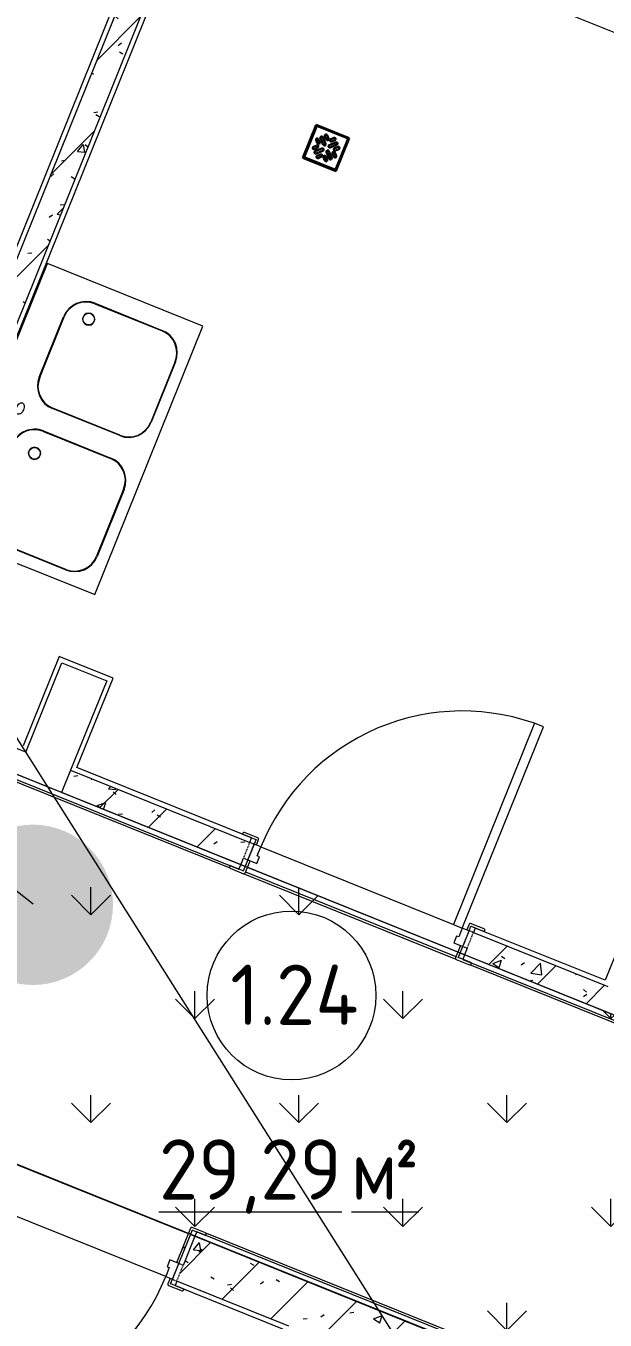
# Model space of a CAD drawing. Header units: millimetres. Extents: x -584918 to 2941280, y 3000189 to 4229862.
# Drawn here: x -417427 to -415027, y 3686804 to 3692171 of the extents above; entities that cross this region are included whole.
import ezdxf

# ---------------------------------------------------------------- set-up
doc = ezdxf.new("R2010")
doc.units = ezdxf.units.MM
doc.linetypes.add('ASVP_Невидимые', pattern=[5, 3, -2])
for name, color, linetype, lineweight in [('Двери', 7, 'Continuous', 0), ('Марки помещений', 7, 'Continuous', 0), ('Обобщенные модели', 7, 'Continuous', 0), ('Перекрытие', 7, 'Continuous', 0), ('Сантехника', 7, 'Continuous', 0), ('Стены внутренние', 7, 'Continuous', 0), ('Стены несущие', 7, 'Continuous', 0), ('Стены отделка', 7, 'Continuous', 0), ('экспертиза ДУ', 1, 'Continuous', 0), ('экспертиза условные обозначения', 1, 'Continuous', 0)]:
    doc.layers.add(name, color=color, linetype=linetype, lineweight=lineweight)
doc.styles.add('GOST Common_2', font='', dxfattribs={"height": 500})
doc.styles.add('GOST Common_3', font='', dxfattribs={"width": 0.9, "height": 500})
doc.styles.get('GOST Common_2').set_extended_font_data('GOST Common')
doc.styles.get('GOST Common_3').set_extended_font_data('GOST Common')
pattern_1 = [(45, (-437515.92, 3663725.22), (-141.4214, 141.4214), [])]
pattern_2 = [(50, (-437515.92, 3663725.22), (364.368, -31.8783), [38.1, -419.1]), (355, (-437515.92, 3663725.2), (-70.486, 382.1133), [30.48, -335.28]), (100.451, (-437485.56, 3663722.56), (293.885, 350.2334), [32.38, -356.18]), (46.184, (-437515.92, 3663826.8), (542.1585, -84.086), [57.15, -628.65]), (96.636, (-437470.74, 3663819.8), (474.805, 494.8554), [48.57, -534.27]), (351.184, (-437515.9, 3663826.8), (474.81, 494.85), [45.72, -502.92]), (21, (-437465.12, 3663801.42), (303.2285, -204.5305), [38.1, -419.1]), (326, (-437465.12, 3663801.4), (123.604, 368.376), [30.48, -335.28]), (71.451, (-437439.86, 3663784.37), (426.834, 163.8427), [32.38, -356.18]), (37.5, (-437515.92, 3663725.22), (6.17665, 169.11015), [16.764, -314.452, 16.764, -323.596, -336.55]), (37.5, (-437515.92, 3663725.22), (6.17665, 169.11015), [-671.576, 16.764, -319.786]), (7.5, (-437515.92, 3663725.22), (133.6389, 200.3615), [16.764, -177.292, 16.764, -306.832, -128.27]), (7.5, (-437515.92, 3663725.22), (133.6389, 200.3615), [-517.652, 16.764, -111.506]), (327.5, (-437629.21, 3663725.22), (271.1818, -11.45836), [16.764, -110.236, 16.764, -379.476, -525.78]), (327.5, (-437629.21, 3663725.22), (271.1818, -11.45836), [-523.24, 16.764, -509.016]), (317.5, (-437680, 3663725.22), (296.2585, 50.8528), [16.764, -148.336, 16.764, -246.38, -373.38]), (317.5, (-437680, 3663725.22), (296.2585, 50.8528), [-428.244, 16.764, -356.616])]

# ---------------------------------------------------------------- blocks, each defined once
blk = doc.blocks.new('VM_Ванная моечная 2-секционная - ГхШ 700х1200-V186-АР Этаж 01')
at = {"layer": 'Сантехника'}
for p, q in [((-600, -5), (-600, 0)), ((600, 0), (600, -5)), ((-600, -5), (-600, -700)), ((-600, -5), (600, -5)), ((600, -700), (600, -5)), ((-450, -150), (-150, -150)), ((-450, -152), (-150, -152)), ((150, -150), (420.7, -150)), ((150, -152), (420.7, -152)), ((-550, -550), (-550, -250)), ((-548, -550), (-548, -250)), ((-52, -250), (-52, -550)), ((-50, -250), (-50, -550)), ((50, -550), (50, -250)), ((52, -550), (52, -250)), ((518.7, -250), (518.7, -550)), ((520.7, -250), (520.7, -550)), ((-150, -648), (-450, -648)), ((-150, -650), (-450, -650)), ((420.7, -648), (150, -648)), ((420.7, -650), (150, -650)), ((-600, -700), (600, -700))]:
    blk.add_line(p, q, dxfattribs=at)
at = {"layer": 'Сантехника', "color": 253, "true_color": 0xaaaaaa}
for p, q in [((-175, -250), (-170.4, -235.9)), ((-170.4, -264.1), (-175, -250)), ((-169.6, -234.9), (-158.2, -226.6)), ((-158.2, -273.4), (-169.6, -265.1)), ((-157.4, -226.2), (-142.6, -226.2)), ((-141.8, -226.6), (-130.4, -234.9)), ((-130.4, -265.1), (-141.8, -273.4)), ((-129.6, -235.9), (-125, -250)), ((-125, -250), (-129.6, -264.1)), ((425, -250), (429.6, -235.9)), ((429.6, -264.1), (425, -250)), ((430.4, -234.9), (441.8, -226.6)), ((441.8, -273.4), (430.4, -265.1)), ((442.6, -226.2), (457.4, -226.2)), ((458.2, -226.6), (469.6, -234.9)), ((469.6, -265.1), (458.2, -273.4)), ((470.4, -235.9), (475, -250)), ((475, -250), (470.4, -264.1)), ((-142.6, -273.8), (-157.4, -273.8)), ((457.4, -273.8), (442.6, -273.8))]:
    blk.add_line(p, q, dxfattribs=at)
at = {"layer": 'Сантехника', "flags": 128}
for points in [[(-25, -125), (-24.5, -122.1), (-23.1, -119.3), (-20.8, -116.7), (-17.7, -114.4), (-13.9, -112.5), (-9.6, -111.1), (-4.9, -110.3), (0, -110), (4.9, -110.3), (9.6, -111.1), (13.9, -112.5), (17.7, -114.4), (20.8, -116.7), (23.1, -119.3), (24.5, -122.1), (25, -125)], [(25, -125), (24.5, -127.9), (23.1, -130.7), (20.8, -133.3), (17.7, -135.6), (13.9, -137.5), (9.6, -138.9), (4.9, -139.7), (0, -140), (-4.9, -139.7), (-9.6, -138.9), (-13.9, -137.5), (-17.7, -135.6), (-20.8, -133.3), (-23.1, -130.7), (-24.5, -127.9), (-25, -125)]]:
    blk.add_lwpolyline(points, dxfattribs=at)
at = {"layer": 'Сантехника'}
for centre, radius, start, end in [((-450, -250), 100, 90, 180), ((-450, -250), 98, 90, 180), ((-150, -250), 100, 360, 90), ((-150, -250), 98, 0, 90), ((150, -250), 100, 90, 180), ((150, -250), 98, 90, 180), ((420.7, -250), 100, 0, 90), ((420.7, -250), 98, 0, 90), ((-150, -250), 25, 0, 180), ((-150, -250), 25, 180, 360), ((450, -250), 25, 0, 180), ((450, -250), 25, 180, 360), ((-450, -550), 100, 180, 270), ((-450, -550), 98, 180, 270), ((-150, -550), 98, 270, 0), ((-150, -550), 100, 270, 0), ((150, -550), 100, 180, 270), ((150, -550), 98, 180, 270), ((420.7, -550), 100, 270, 0), ((420.7, -550), 98, 270, 0)]:
    blk.add_arc(centre, radius, start, end, dxfattribs=at)
blk = doc.blocks.new('ADSK_Трап_ПП_Вертикальный - DN50-V195-АР Этаж 01')
at = {"layer": 'Сантехника', "lineweight": 30}
for p, q in [((74, 74), (-74, 74)), ((-74, 74), (-74, -74)), ((-70, 70), (70, 70)), ((-70, -70), (-70, 70)), ((70, 70), (70, -70)), ((74, -74), (74, 74)), ((-51, 14.9), (-40.4, 4.3)), ((-43.9, 22), (-33.3, 11.4)), ((-15.5, 8), (-36.7, 29.2)), ((-8.4, 15), (-29.6, 36.2)), ((-22.4, 43.4), (-11.8, 32.8)), ((-15.4, 50.5), (-4.7, 39.9)), ((14.9, 51), (4.3, 40.4)), ((8, 15.5), (29.2, 36.7)), ((22, 43.9), (11.4, 33.3)), ((15, 8.4), (36.2, 29.6)), ((43.4, 22.4), (32.8, 11.8)), ((50.5, 15.4), (39.9, 4.7)), ((-50.5, -15.4), (-39.9, -4.7)), ((-43.4, -22.4), (-32.8, -11.8)), ((-15, -8.4), (-36.2, -29.6)), ((-8, -15.5), (-29.2, -36.7)), ((-22, -43.9), (-11.4, -33.3)), ((-14.9, -51), (-4.3, -40.4)), ((15.4, -50.5), (4.7, -39.9)), ((8.4, -15), (29.6, -36.2)), ((22.4, -43.4), (11.8, -32.8)), ((15.5, -8), (36.7, -29.2)), ((43.9, -22), (33.3, -11.4)), ((51, -14.9), (40.4, -4.3)), ((-74, -74), (74, -74)), ((70, -70), (-70, -70))]:
    blk.add_line(p, q, dxfattribs=at)
for centre, radius, start, end in [((-47.4, 18.4), 5, 45, 225), ((-36.8, 7.8), 5, 225, 45), ((-33.2, 32.7), 4.99, 45, 225), ((-18.9, 47), 5, 45, 225), ((-12, 11.5), 4.99, 225, 45), ((-8.3, 36.4), 5, 225, 45), ((7.8, 36.8), 5, 135, 315), ((11.5, 12), 4.99, 135, 315), ((18.4, 47.4), 5, 315, 135), ((32.7, 33.2), 4.99, 315, 135), ((36.4, 8.3), 5, 135, 315), ((47, 18.9), 5, 315, 135), ((-47, -18.9), 5, 135, 315), ((-36.4, -8.3), 5, 315, 135), ((-32.7, -33.2), 4.99, 135, 315), ((-18.4, -47.4), 5, 135, 315), ((-11.5, -12), 4.99, 315, 135), ((-7.8, -36.8), 5, 315, 135), ((8.3, -36.4), 5, 45, 225), ((12, -11.5), 4.99, 45, 225), ((18.9, -47), 5, 225, 45), ((33.2, -32.7), 4.99, 225, 45), ((36.8, -7.8), 5, 45, 225), ((47.4, -18.4), 5, 225, 45)]:
    blk.add_arc(centre, radius, start, end, dxfattribs=at)
blk = doc.blocks.new('ВК_Домодедово_rvt-1-АР Этаж 01')
at = {"layer": 'Сантехника', "color": 253, "lineweight": 9, "true_color": 0xaaaaaa}
for name, p, rotation in [('ADSK_Трап_ПП_Вертикальный - DN50-V195-АР Этаж 01', (21332.7, 27939.1), 338.0499999999996), ('VM_Ванная моечная 2-секционная - ГхШ 700х1200-V186-АР Этаж 01', (19948.7, 26905.3), 68.05130091645731)]:
    blk.add_blockref(name, p, dxfattribs=dict(at, rotation=rotation))
blk = doc.blocks.new('ASVP_ДверьДеревянная_1 полотно - Входная_внутр_ 900х2000h_полотно_ Г Л _850 в свету_-7521735-АР Этаж 01')
at = {"layer": 'Двери', "lineweight": 18}
for p, q in [((450, 950), (410, 950)), ((410, 950), (410, 50)), ((450, 50), (450, 950)), ((-450, 50), (-480, 50)), ((-480, 50), (-480, -20)), ((-450, 10), (-450, 50)), ((-440, 10), (-450, 10)), ((-440, -20), (-440, 10)), ((410, 50), (450, 50)), ((450, 10), (440, 10)), ((440, 10), (440, -20)), ((480, 50), (450, 50)), ((450, 50), (450, 10)), ((480, -20), (480, 50)), ((-480, -20), (-440, -20)), ((440, -20), (480, -20))]:
    blk.add_line(p, q, dxfattribs=at)
at = {"layer": 'Двери', "linetype": 'ASVP_Невидимые', "lineweight": 18}
for p, q in [((-480, 50), (-500, 50)), ((-500, 50), (-500, -20)), ((-480, -20), (-480, 50)), ((500, 50), (480, 50)), ((480, 50), (480, -20)), ((500, -20), (500, 50)), ((-500, -20), (-480, -20)), ((480, -20), (500, -20))]:
    blk.add_line(p, q, dxfattribs=at)
at = {"layer": 'Двери'}
blk.add_arc((450, 50), 900, 90, 180, dxfattribs=at)
blk = doc.blocks.new('ASVP_НАЛИЧНИК МДФ_Двери - Наличник дверной МДФ-V48-АР Этаж 01')
at = {"layer": 'Обобщенные модели'}
h = blk.add_hatch(dxfattribs=at)
h.set_pattern_fill('FP_23', color=256, style=0, pattern_type=2)
h.set_pattern_definition([(238.819, (-10627.38, -30529.885), (847.5705, 1239.66265), [208.25, -1874.25]), (228.514, (-10348.89, -30552.37), (-230.6314, -541.9913), [465.661, -465.661]), (220.384, (-10271.05, -30745.53), (-616.941, -697.6711), [263.418, -1053.671])])
h.paths.add_polyline_path([(535, -10), (538.5, -8.5), (540, -5), (540, 0), (480, 0), (479.9, 50), (470, 50), (470, -5), (471.5, -8.5), (475.2, -10), (512.1, -10)])
h.paths.add_polyline_path([(-475, -10), (-471.5, -8.5), (-470, -5), (-470, 50), (-480, 50), (-481, 0), (-540, 0), (-540, -5), (-538.5, -8.5), (-535, -10), (-476.4, -10)])
for p, q in [((-481, 0), (-540, 0)), ((-540, 0), (-540, -5)), ((-481, -1), (-481, 0)), ((-480, 50), (-480, -1)), ((-470, -5), (-470, 50)), ((470, 50), (470, -5)), ((480, -1), (480, 50)), ((540, 0), (481, 0)), ((481, 0), (481, -1)), ((540, -5), (540, 0)), ((-535, -10), (-475, -10)), ((-480, -1), (-481, -1)), ((475, -10), (535, -10)), ((481, -1), (480, -1))]:
    blk.add_line(p, q, dxfattribs=at)
for centre, start, end in [((-535, -5), 180, 270), ((-475, -5), 270, 360), ((475, -5), 180, 270), ((535, -5), 270, 360)]:
    blk.add_arc(centre, 5, start, end, dxfattribs=at)
blk = doc.blocks.new('ASVP_НАЛИЧНИК МДФ_Двери - Наличник дверной МДФ-V49-АР Этаж 01')
at = {"layer": 'Обобщенные модели'}
for p, q in [((-481, 0), (-540, 0)), ((-481, -1), (-481, 0)), ((-480, 20), (-480, -1)), ((-470, -5), (-470, 20)), ((470, 20), (470, -5)), ((480, -1), (480, 20)), ((540, 0), (481, 0)), ((540, -5), (540, 0)), ((-540, 0), (-540, -5)), ((-535, -10), (-475, -10)), ((-480, -1), (-481, -1)), ((475, -10), (535, -10)), ((481, -1), (480, -1)), ((481, 0), (481, -1))]:
    blk.add_line(p, q, dxfattribs=at)
for centre, start, end in [((-535, -5), 180, 270), ((-475, -5), 270, 360), ((475, -5), 180, 270), ((535, -5), 270, 360)]:
    blk.add_arc(centre, 5, start, end, dxfattribs=at)
blk = doc.blocks.new('ASVP_ДверьДеревянная_1 полотно - Входная_внутр_ 900х2000h_полотно_ Г Л _850 в свету_-7724394-АР Этаж 01')
at = {"layer": 'Двери', "lineweight": 18}
for p, q in [((450, 1000), (410, 1000)), ((410, 1000), (410, 100)), ((450, 100), (450, 1000)), ((-450, 100), (-480, 100)), ((-480, 100), (-480, 30)), ((-450, 60), (-450, 100)), ((-440, 60), (-450, 60)), ((-440, 30), (-440, 60)), ((410, 100), (450, 100)), ((450, 60), (440, 60)), ((440, 60), (440, 30)), ((480, 100), (450, 100)), ((450, 100), (450, 60)), ((480, 30), (480, 100)), ((-480, 30), (-440, 30)), ((440, 30), (480, 30))]:
    blk.add_line(p, q, dxfattribs=at)
at = {"layer": 'Двери', "linetype": 'ASVP_Невидимые', "lineweight": 18}
for p, q in [((-480, 100), (-500, 100)), ((-500, 100), (-500, 30)), ((-480, 30), (-480, 100)), ((500, 100), (480, 100)), ((480, 100), (480, 30)), ((500, 30), (500, 100)), ((-500, 30), (-480, 30)), ((480, 30), (500, 30))]:
    blk.add_line(p, q, dxfattribs=at)
at = {"layer": 'Двери'}
blk.add_arc((450, 100), 900, 90, 180, dxfattribs=at)
blk = doc.blocks.new('ASVP_НАЛИЧНИК МДФ_Двери - Наличник дверной МДФ-V50-АР Этаж 01')
at = {"layer": 'Обобщенные модели'}
h = blk.add_hatch(dxfattribs=at)
h.set_pattern_fill('FP_24', color=256, style=0, pattern_type=2)
h.set_pattern_definition([(58.819, (10027.38, 29069.885), (-847.5705, -1239.66265), [208.25, -1874.25]), (48.514, (9748.89, 29092.37), (230.6314, 541.9913), [465.661, -465.661]), (40.384, (9671.05, 29285.53), (616.941, 697.6711), [263.418, -1053.671])])
h.paths.add_polyline_path([(-480, 150), (-481, 0), (-540, 0), (-540, -5), (-537.5, -9), (-535, -10), (-475, -10), (-471.5, -8.5), (-470, -5), (-470, 150), (-471.8, 150)])
h.paths.add_polyline_path([(470, 150), (470, -5), (471.5, -8.5), (475, -10), (535, -10), (539, -7.5), (540, -5), (540, 0), (480, -1), (480, 150)])
for p, q in [((-480, 150), (-480, -1)), ((-470, -5), (-470, 150)), ((470, 150), (470, -5)), ((480, -1), (480, 150)), ((-481, 0), (-540, 0)), ((-540, 0), (-540, -5)), ((-481, -1), (-481, 0)), ((540, 0), (481, 0)), ((481, 0), (481, -1)), ((540, -5), (540, 0)), ((-535, -10), (-475, -10)), ((-480, -1), (-481, -1)), ((475, -10), (535, -10)), ((481, -1), (480, -1))]:
    blk.add_line(p, q, dxfattribs=at)
for centre, start, end in [((-535, -5), 180, 270), ((-475, -5), 270, 360), ((475, -5), 180, 270), ((535, -5), 270, 360)]:
    blk.add_arc(centre, 5, start, end, dxfattribs=at)
blk = doc.blocks.new('ASVP_НАЛИЧНИК МДФ_Двери - Наличник дверной МДФ-V51-АР Этаж 01')
at = {"layer": 'Обобщенные модели'}
for p, q in [((-480, 20), (-480, -1)), ((-470, -5), (-470, 20)), ((470, 20), (470, -5)), ((480, -1), (480, 20)), ((-481, 0), (-540, 0)), ((-540, 0), (-540, -5)), ((-535, -10), (-475, -10)), ((-481, -1), (-481, 0)), ((-480, -1), (-481, -1)), ((475, -10), (535, -10)), ((481, -1), (480, -1)), ((540, 0), (481, 0)), ((481, 0), (481, -1)), ((540, -5), (540, 0))]:
    blk.add_line(p, q, dxfattribs=at)
for centre, start, end in [((-535, -5), 180, 270), ((-475, -5), 270, 360), ((475, -5), 180, 270), ((535, -5), 270, 360)]:
    blk.add_arc(centre, 5, start, end, dxfattribs=at)
blk = doc.blocks.new('ASVP_Марка_Помещение_ДваЗначения - Номер Площадь-685795-АР Этаж 01')
at = {"layer": 'Марки помещений'}
blk.add_circle((0, 0), 3.5, dxfattribs=at)

msp = doc.modelspace()

# ---------------------------------------------------------------- hatches: boundary and pattern name
at = {"layer": 'Стены внутренние'}
h = msp.add_hatch(dxfattribs=at)
h.set_pattern_fill('FP_1', color=256, style=0, pattern_type=2)
h.set_pattern_definition(pattern_1)
h.paths.add_polyline_path([(-418076.573, 3689420.111), (-416693.601, 3692851.931), (-416786.352, 3692889.309), (-418169.325, 3689457.489), (-418076.674, 3689420.152)])
h = msp.add_hatch(dxfattribs=at)
h.set_pattern_fill('FP_2', color=256, style=0, pattern_type=2)
h.set_pattern_definition(pattern_2)
h.paths.add_polyline_path([(-418076.573, 3689420.111), (-416693.601, 3692851.931), (-416786.352, 3692889.309), (-418169.325, 3689457.489), (-418076.674, 3689420.152)])
h = msp.add_hatch(dxfattribs=at)
h.set_pattern_fill('FP_1', color=256, style=0, pattern_type=2)
h.set_pattern_definition(pattern_1)
h.paths.add_polyline_path([(-411343.062, 3686598.793), (-411305.685, 3686691.544), (-411537.565, 3686784.989), (-411574.942, 3686692.237), (-411361.613, 3686606.268)])
h.paths.add_polyline_path([(-412502.461, 3687066.013), (-412465.083, 3687158.765), (-412882.467, 3687326.964), (-412919.845, 3687234.212), (-412509.937, 3687069.025)])
h.paths.add_polyline_path([(-413847.363, 3687607.989), (-413809.986, 3687700.74), (-415572.272, 3688410.915), (-415609.649, 3688318.163), (-414187.589, 3687745.094)])
h.paths.add_polyline_path([(-416537.168, 3688691.94), (-416499.791, 3688784.692), (-417241.806, 3689083.713), (-417279.183, 3688990.961), (-416544.644, 3688694.952)])
h = msp.add_hatch(dxfattribs=at)
h.set_pattern_fill('FP_2', color=256, style=0, pattern_type=2)
h.set_pattern_definition(pattern_2)
h.paths.add_polyline_path([(-411343.062, 3686598.793), (-411305.685, 3686691.544), (-411537.565, 3686784.989), (-411574.942, 3686692.237), (-411361.613, 3686606.268)])
h.paths.add_polyline_path([(-412502.461, 3687066.013), (-412465.083, 3687158.765), (-412882.467, 3687326.964), (-412919.845, 3687234.212), (-412509.937, 3687069.025)])
h.paths.add_polyline_path([(-413847.363, 3687607.989), (-413809.986, 3687700.74), (-415572.272, 3688410.915), (-415609.649, 3688318.163), (-414187.589, 3687745.094)])
h.paths.add_polyline_path([(-416537.168, 3688691.94), (-416499.791, 3688784.692), (-417241.806, 3689083.713), (-417279.183, 3688990.961), (-416544.644, 3688694.952)])
h = msp.add_hatch(dxfattribs=at)
h.set_pattern_fill('FP_1', color=256, style=0, pattern_type=2)
h.set_pattern_definition(pattern_1)
h.paths.add_polyline_path([(-413740.768, 3685732.185), (-413666.013, 3685917.689), (-414361.652, 3686198.021), (-414436.407, 3686012.518), (-413947.914, 3685815.662)])
h.paths.add_polyline_path([(-415363.926, 3686386.294), (-415289.171, 3686571.798), (-416726.825, 3687151.151), (-416801.58, 3686965.647), (-415521.179, 3686449.664)])
h = msp.add_hatch(dxfattribs=at)
h.set_pattern_fill('FP_2', color=256, style=0, pattern_type=2)
h.set_pattern_definition(pattern_2)
h.paths.add_polyline_path([(-413740.768, 3685732.185), (-413666.013, 3685917.689), (-414361.652, 3686198.021), (-414436.407, 3686012.518), (-413947.914, 3685815.662)])
h.paths.add_polyline_path([(-415363.926, 3686386.294), (-415289.171, 3686571.798), (-416726.825, 3687151.151), (-416801.58, 3686965.647), (-415521.179, 3686449.664)])
at = {"layer": 'экспертиза ДУ', "lineweight": 0}
h = msp.add_hatch(color=30, dxfattribs=at)
edge = h.paths.add_edge_path()
edge.add_arc((-417398.857, 3688525.745), 332.544, 0, 360)
at = {"layer": 'экспертиза условные обозначения'}
h = msp.add_hatch(dxfattribs=at)
h.set_pattern_fill('GRASS', color=3, scale=24)
h.set_pattern_definition([(90, (-497764.9, 3475975.67), (-431.0523, 431.0523), [114.3, -747.8046]), (45, (-497764.9, 3475975.7), (-431.0523, 431.0523), [114.3, -495.3]), (135, (-497764.9, 3475975.7), (-431.0523, -431.0523), [114.3, -495.3])])
h.paths.add_polyline_path([(-422192.934, 3690971.975), (-411340.963, 3686598.793), (-411901.627, 3685207.514), (-421362.32, 3689020.032), (-424502.041, 3681228.874), (-425893.319, 3681789.538)])

# ---------------------------------------------------------------- linework, layer by layer
at = {"layer": 'Перекрытие'}
for p, q in [((-416453.415, 3688766.003), (-415655.748, 3688444.555)), ((-416518.618, 3688684.464), (-416537.168, 3688691.94)), ((-415637.475, 3688329.377), (-416509.343, 3688680.726)), ((-415609.649, 3688318.163), (-415628.2, 3688325.639)), ((-417626.518, 3687513.714), (-416754.651, 3687162.364)), ((-416847.956, 3686984.336), (-417645.623, 3687305.783)), ((-416745.375, 3687158.626), (-416726.825, 3687151.151))]:
    msp.add_line(p, q, dxfattribs=at)
at = {"layer": 'Стены внутренние'}
for p, q in [((-416580.845, 3688677.196), (-418556.46, 3689473.34)), ((-415644.051, 3688299.682), (-416525.194, 3688654.77)), ((-416516.818, 3688662.176), (-415644.95, 3688310.826)), ((-413891.04, 3687593.245), (-415587.366, 3688276.839)), ((-416678.511, 3687164.025), (-416680.38, 3687159.388)), ((-416678.511, 3687164.025), (-415315.058, 3686614.574))]:
    msp.add_line(p, q, dxfattribs=at)
at = {"layer": 'Стены несущие'}
for p, q in [((-416786.352, 3692889.309), (-418169.325, 3689457.489)), ((-416693.601, 3692851.931), (-418076.573, 3689420.111)), ((-417427.31, 3689158.468), (-418540.332, 3689606.999)), ((-417241.806, 3689083.713), (-417279.183, 3688990.961)), ((-417241.806, 3689083.713), (-417241.806, 3689083.713)), ((-417241.806, 3689083.713), (-416499.791, 3688784.692)), ((-416537.168, 3688691.94), (-417279.183, 3688990.961)), ((-416537.168, 3688691.94), (-416525.955, 3688719.765)), ((-415572.272, 3688410.915), (-415015.76, 3688186.65)), ((-415598.436, 3688345.989), (-415609.649, 3688318.163)), ((-413847.363, 3687607.989), (-415609.649, 3688318.163)), ((-416726.825, 3687151.151), (-416775.416, 3687030.573)), ((-416726.825, 3687151.151), (-415289.171, 3686571.798)), ((-416337.821, 3686778.759), (-416801.58, 3686965.647))]:
    msp.add_line(p, q, dxfattribs=at)
at = {"layer": 'Стены отделка'}
for p, q in [((-416812.378, 3692878.234), (-418180.399, 3689483.515)), ((-418050.547, 3689431.186), (-416682.526, 3692825.905)), ((-415495.302, 3692347.472), (-414753.286, 3692048.451)), ((-413658.814, 3691607.395), (-415026.835, 3688212.675)), ((-417288.874, 3689555.501), (-417438.384, 3689184.494)), ((-417066.269, 3689465.795), (-417288.874, 3689555.501)), ((-417427.31, 3689158.468), (-417277.799, 3689529.475)), ((-417277.799, 3689529.475), (-417092.295, 3689454.72)), ((-418585.185, 3689495.697), (-416544.644, 3688673.389)), ((-417092.295, 3689454.72), (-417241.806, 3689083.713)), ((-417215.78, 3689094.787), (-417066.269, 3689465.795)), ((-416492.315, 3688803.242), (-417215.78, 3689094.787)), ((-417279.183, 3688990.961), (-417464.687, 3689065.716)), ((-416499.791, 3688784.692), (-416492.315, 3688803.242)), ((-416544.644, 3688673.389), (-416537.168, 3688691.94)), ((-415564.796, 3688429.466), (-415572.272, 3688410.915)), ((-415026.835, 3688212.675), (-415564.796, 3688429.466)), ((-415609.649, 3688318.163), (-415617.125, 3688299.613)), ((-415617.125, 3688299.613), (-413854.839, 3687589.438)), ((-416719.35, 3687169.701), (-416726.825, 3687151.151)), ((-415281.695, 3686590.348), (-416719.35, 3687169.701)), ((-416801.58, 3686965.647), (-416809.056, 3686947.097)), ((-416809.056, 3686947.097), (-416363.847, 3686767.684))]:
    msp.add_line(p, q, dxfattribs=at)
at = {"layer": 'экспертиза ДУ'}
for points in [[(-414128.092, 3683938.829), (-466280.006, 3766452.029)], [(-502010.006, 3754232.029), (-417396.569, 3688529.49)]]:
    msp.add_lwpolyline(points, dxfattribs=at)
at = {"layer": 'экспертиза условные обозначения', "color": 3}
msp.add_lwpolyline([(-422192.934, 3690971.975), (-411340.963, 3686598.793), (-411901.627, 3685207.514), (-421362.32, 3689020.032), (-424502.041, 3681228.874), (-425893.319, 3681789.538), (-422192.934, 3690971.975)], dxfattribs=at)

# ---------------------------------------------------------------- block references
msp.add_blockref('ВК_Домодедово_rvt-1-АР Этаж 01', (-437515.924, 3663725.217))
at = {"layer": 'Двери'}
for name, p, rotation in [('ASVP_ДверьДеревянная_1 полотно - Входная_внутр_ 900х2000h_полотно_ Г Л _850 в свету_-7521735-АР Этаж 01', (-416054.72, 3688551.428), 338.0513009164569), ('ASVP_ДверьДеревянная_1 полотно - Входная_внутр_ 900х2000h_полотно_ Г Л _850 в свету_-7724394-АР Этаж 01', (-417227.962, 3687245.287), 158.0513009164568)]:
    msp.add_blockref(name, p, dxfattribs=dict(at, rotation=rotation))
at = {"layer": 'Марки помещений', "xscale": 99.99999999999993, "yscale": 99.99999999999993, "zscale": 99.99999999999993}
msp.add_blockref('ASVP_Марка_Помещение_ДваЗначения - Номер Площадь-685795-АР Этаж 01', (-416326.458, 3688150.019), dxfattribs=at)
at = {"layer": 'Обобщенные модели'}
for name, p, rotation in [('ASVP_НАЛИЧНИК МДФ_Двери - Наличник дверной МДФ-V49-АР Этаж 01', (-416028.556, 3688616.354), 158.0513009164566), ('ASVP_НАЛИЧНИК МДФ_Двери - Наличник дверной МДФ-V48-АР Этаж 01', (-416080.884, 3688486.501), 338.0513009164569), ('ASVP_НАЛИЧНИК МДФ_Двери - Наличник дверной МДФ-V50-АР Этаж 01', (-417183.109, 3687356.589), 158.0513009164568), ('ASVP_НАЛИЧНИК МДФ_Двери - Наличник дверной МДФ-V51-АР Этаж 01', (-417272.815, 3687133.985), 338.0513009164566)]:
    msp.add_blockref(name, p, dxfattribs=dict(at, rotation=rotation))

# ---------------------------------------------------------------- texts
at = {"layer": 'Марки помещений', "char_height": 250, "attachment_point": 1}
for s, insert, width, style in [('1.24', (-416580.265, 3688277.745), 627.72131, 'GOST Common_2'), ('\\L29,29 ', (-416875.901, 3687553.214), 966.83512, 'GOST Common_2'), ('\\L\\fGOST Common|b0|i0|c238|p34|;\\W.9;\\L²', (-415899.589, 3687553.214), 165.94931, 'GOST Common_3'), ('\\L\\fGOST Common|b0|i0|c204|p34|;\\W.9;\\Lм', (-416078.183, 3687553.214), 216.45562, 'GOST Common_2')]:
    msp.add_mtext(s, dxfattribs=dict(at, insert=insert, width=width, style=style))

doc.saveas('drawing.dxf')
